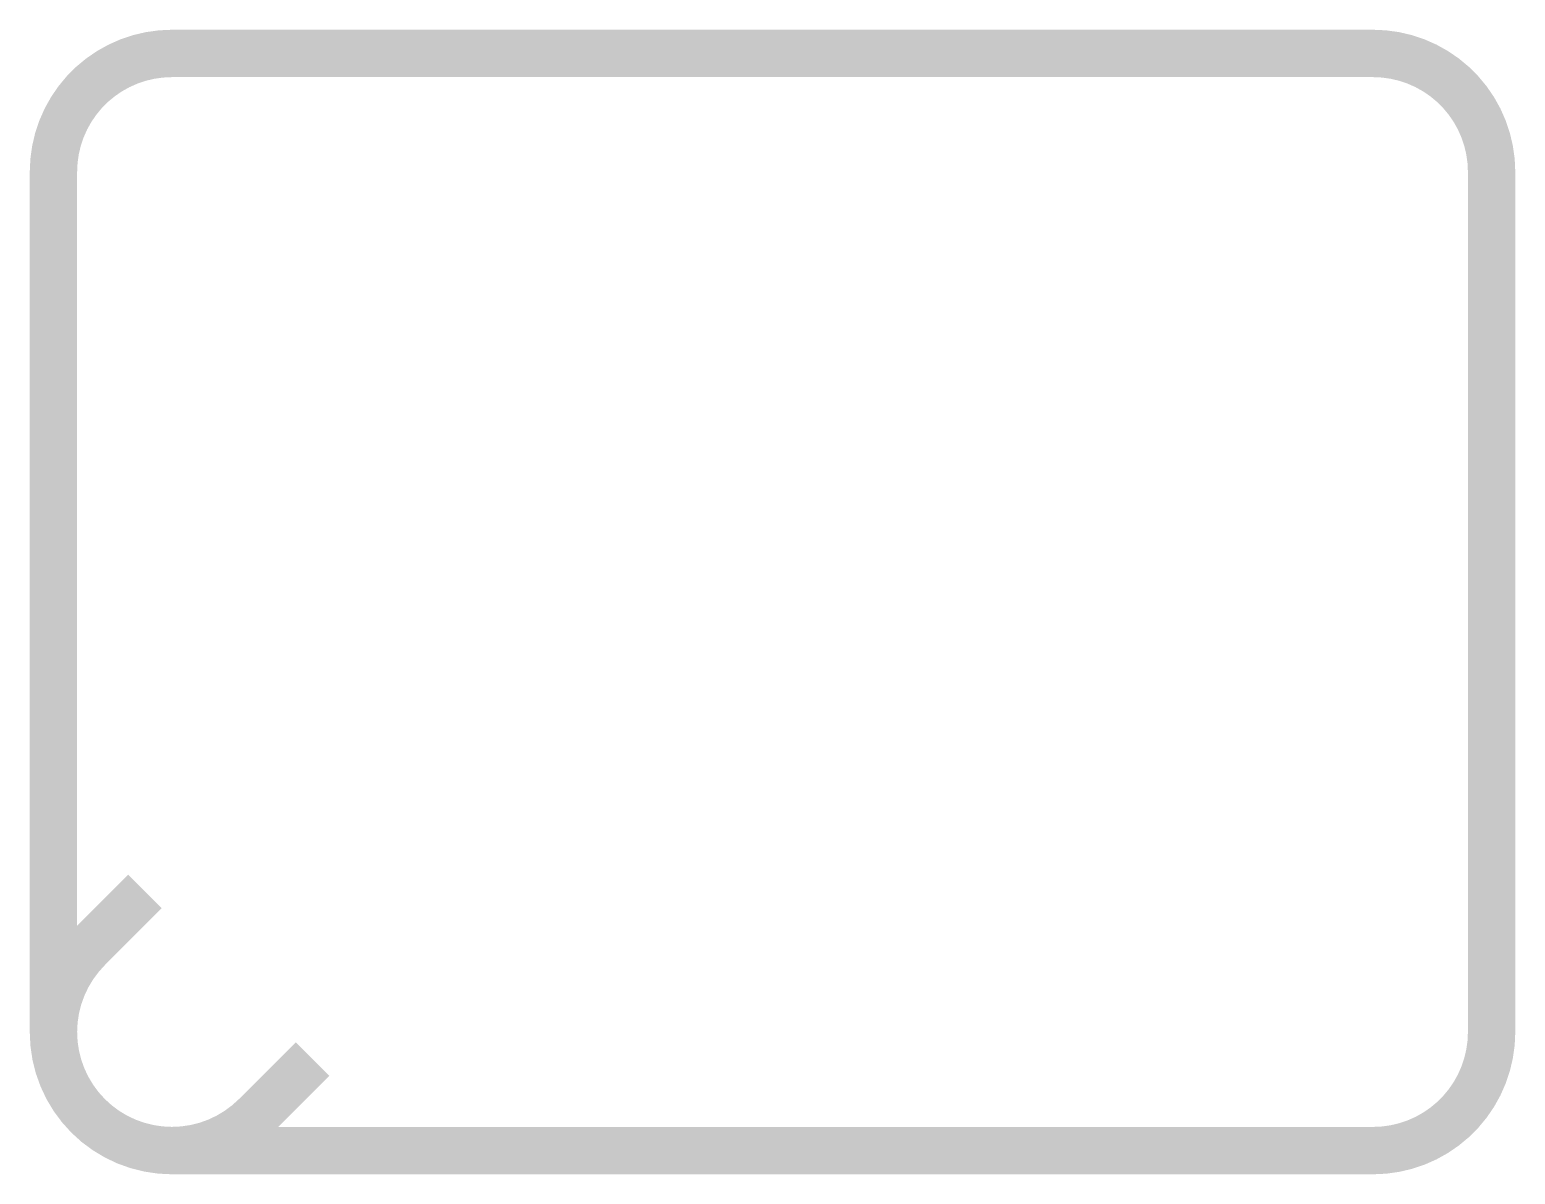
# Paper-space layout 'Layout1' of a CAD drawing. Extents: x 13373 to 14568, y 9125 to 10045.
import ezdxf

# ---------------------------------------------------------------- set-up
doc = ezdxf.new("R2010")
doc.units = 0
doc.header["$LTSCALE"] = 200
doc.layers.add('REBAR', color=2, linetype='CONTINUOUS')

psp = doc.layouts.get("Layout1")

# ---------------------------------------------------------------- linework, layer by layer
at = {"layer": 'REBAR', "color": 0}
psp.add_lwpolyline([(13600.3, 9217.9, 38.1, 38.1, 0), (13554.6, 9172.2, 38.1, 38.1, -0.668178), (13392, 9239.6, 38.1, 38.1, 0), (13392, 9931, 38.1, 38.1, -0.414214), (13487.2, 10026.2, 38.1, 38.1, 0), (14453.2, 10026.2, 38.1, 38.1, -0.414214), (14548.5, 9931, 38.1, 38.1, 0), (14548.5, 9239.6, 38.1, 38.1, -0.414214), (14453.2, 9144.3, 38.1, 38.1, 0), (13487.2, 9144.3, 38.1, 38.1, -0.668178), (13419.9, 9306.9, 38.1, 38.1, 0), (13465.6, 9352.6, 0, 0, 0)], format="xyseb", dxfattribs=at)

doc.saveas('drawing.dxf')
